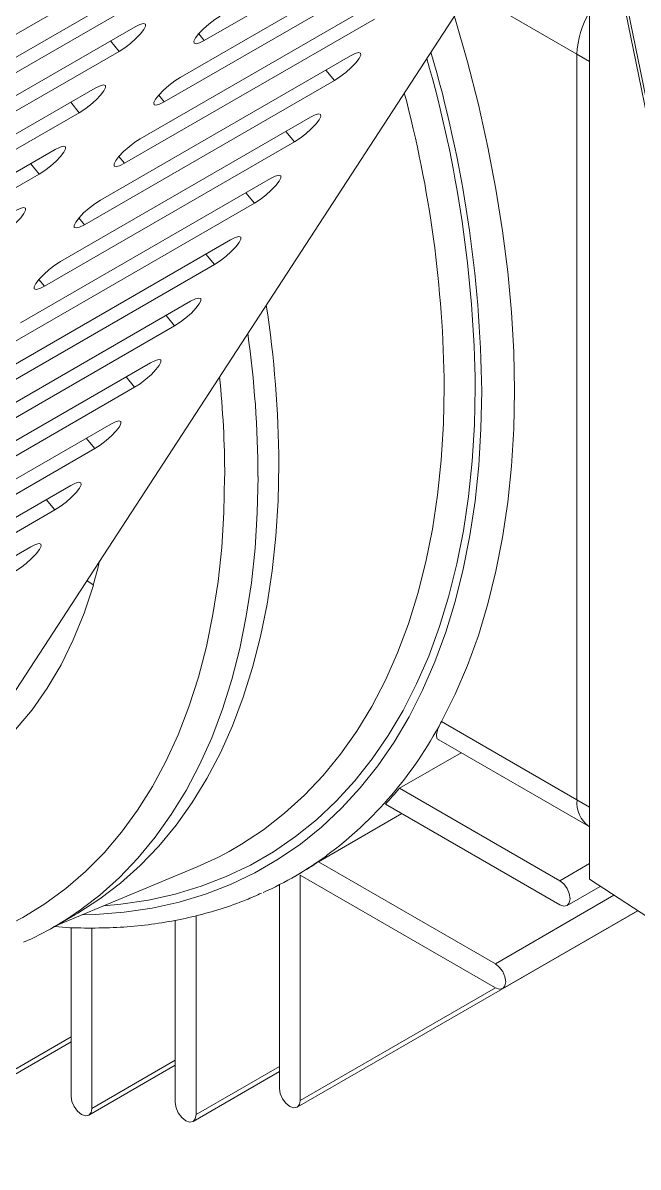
# Model space of a CAD drawing. Header units: millimetres. Extents: x 26816 to 90584, y 11074 to 56542.
# Drawn here: x 49348.6 to 49453, y 36782.5 to 36976.7 of the extents above; entities that cross this region are included whole.
import ezdxf

# ---------------------------------------------------------------- set-up
doc = ezdxf.new("R2010")
doc.units = ezdxf.units.MM
doc.layers.add('MAU_CAM', color=30, linetype='Continuous')

msp = doc.modelspace()

# ---------------------------------------------------------------- linework, layer by layer
at = {"layer": 'MAU_CAM', "linetype": 'Continuous', "lineweight": 0}
for p, q in [((49502.01, 37101.05), (49329.3, 36835.69)), ((49379.38, 36973.68), (49421.81, 36998.17)), ((49336.08, 36968.2), (49378.51, 36992.69)), ((49417.74, 36991.92), (49375.31, 36967.43)), ((49374.44, 36986.44), (49332.01, 36961.95)), ((49372.6, 36963.26), (49415.03, 36987.76)), ((49449.38, 36985.83), (49490.91, 36782.87)), ((49491.46, 36782.45), (49449.93, 36985.41)), ((49329.3, 36957.78), (49371.73, 36982.27)), ((49444.73, 36970.15), (49444.73, 36982.42)), ((49410.96, 36981.51), (49368.53, 36957.01)), ((49424.45, 36981.88), (49442.63, 36971.38)), ((49365.82, 36952.85), (49408.25, 36977.34)), ((49367.66, 36976.02), (49325.23, 36951.53)), ((49378.44, 36974.82), (49379.38, 36973.68)), ((49363.49, 36973.61), (49364.95, 36971.85)), ((49322.52, 36947.36), (49364.95, 36971.85)), ((49404.18, 36971.09), (49361.75, 36946.6)), ((49442.63, 36971.38), (49444.73, 36970.15)), ((49442.63, 36844.82), (49442.63, 36971.38)), ((49400.01, 36968.68), (49401.47, 36966.92)), ((49444.73, 36843.58), (49444.73, 36970.15)), ((49359.04, 36942.43), (49401.47, 36966.92)), ((49360.88, 36965.6), (49318.45, 36941.11)), ((49356.71, 36963.2), (49358.17, 36961.44)), ((49371.66, 36964.4), (49372.6, 36963.26)), ((49315.74, 36936.94), (49358.17, 36961.44)), ((49397.4, 36960.67), (49354.97, 36936.18)), ((49393.23, 36958.26), (49394.69, 36956.5)), ((49354.1, 36955.18), (49311.67, 36930.69)), ((49352.26, 36932.01), (49394.69, 36956.5)), ((49364.88, 36953.99), (49365.82, 36952.85)), ((49308.96, 36926.53), (49351.39, 36951.02)), ((49349.93, 36952.78), (49351.39, 36951.02)), ((49390.62, 36950.25), (49348.19, 36925.76)), ((49386.45, 36947.85), (49387.91, 36946.08)), ((49345.48, 36921.59), (49387.91, 36946.08)), ((49358.1, 36943.57), (49359.04, 36942.43)), ((49383.84, 36939.83), (49341.41, 36915.34)), ((49379.67, 36937.43), (49381.13, 36935.67)), ((49338.7, 36911.17), (49381.13, 36935.67)), ((49351.32, 36933.15), (49352.26, 36932.01)), ((49377.06, 36929.42), (49334.63, 36904.92)), ((49372.89, 36927.01), (49374.35, 36925.25)), ((49331.92, 36900.76), (49374.35, 36925.25)), ((49370.28, 36919), (49327.85, 36894.51)), ((49366.11, 36916.59), (49367.57, 36914.83)), ((49325.14, 36890.34), (49367.57, 36914.83)), ((49363.5, 36908.58), (49321.07, 36884.09)), ((49318.36, 36879.92), (49360.79, 36904.41)), ((49359.33, 36906.17), (49360.79, 36904.41)), ((49356.72, 36898.16), (49314.29, 36873.67)), ((49352.55, 36895.76), (49354.01, 36894)), ((49311.58, 36869.5), (49354.01, 36894)), ((49349.94, 36887.75), (49307.51, 36863.25)), ((49361.65, 36885.39), (49361.68, 36885.36)), ((49361.65, 36885.38), (49361.68, 36885.36)), ((49359.45, 36882.02), (49360.54, 36881.29)), ((49360.58, 36881.26), (49360.54, 36881.29)), ((49419.62, 36858.1), (49442.63, 36844.82)), ((49419.18, 36854.97), (49444.68, 36840.25)), ((49412.51, 36846.77), (49422.95, 36852.8)), ((49412.51, 36846.77), (49439.7, 36831.07)), ((49442.63, 36844.82), (49444.73, 36843.58)), ((49398.77, 36834.28), (49412.92, 36842.45)), ((49439.7, 36826.99), (49410.14, 36844.05)), ((49444.73, 36831.31), (49444.73, 36843.58)), ((49444.67, 36840.26), (49444.73, 36840.22)), ((49354.33, 36823.49), (49378.15, 36833.43)), ((49398.77, 36834.28), (49428.78, 36816.96)), ((49439.7, 36831.07), (49444.73, 36833.98)), ((49394.74, 36831.81), (49395.51, 36832.26)), ((49428.78, 36812.88), (49395.67, 36831.99)), ((49395.67, 36831.99), (49395.67, 36793.77)), ((49444.73, 36831.31), (49486.58, 36804.03)), ((49392.14, 36795.81), (49392.14, 36830.39)), ((49428.78, 36816.96), (49448.91, 36828.59)), ((49440.95, 36826.86), (49446.57, 36830.11)), ((49353.91, 36823.25), (49357.44, 36825.29)), ((49378, 36825.11), (49378, 36791.36)), ((49395.16, 36792.62), (49452.93, 36825.97)), ((49430.03, 36812.76), (49452.92, 36825.97)), ((49356.78, 36794.46), (49356.78, 36823.15)), ((49360.32, 36823.06), (49360.32, 36792.42)), ((49374.46, 36793.4), (49374.46, 36824.36)), ((49395.67, 36793.77), (49428.78, 36812.88)), ((49342.12, 36795.25), (49356.78, 36803.71)), ((49342.64, 36796.39), (49356.78, 36804.56)), ((49359.8, 36791.27), (49374.46, 36799.74)), ((49360.32, 36792.42), (49374.46, 36800.58)), ((49378, 36791.36), (49392.14, 36799.52)), ((49377.48, 36790.21), (49392.14, 36798.67))]:
    msp.add_line(p, q, dxfattribs=at)
at = {"layer": 'MAU_CAM', "linetype": 'Continuous', "lineweight": 0, "flags": 128}
for points in [[(49364.95, 36971.85), (49365.89, 36972.46), (49366.87, 36973.21), (49367.79, 36974.03), (49368.57, 36974.85), (49369.13, 36975.57), (49369.41, 36976.13), (49369.39, 36976.48), (49369.06, 36976.58), (49368.47, 36976.42), (49367.66, 36976.02)], [(49382.09, 36977.85), (49381.15, 36977.24), (49380.17, 36976.49), (49379.24, 36975.67), (49378.47, 36974.86), (49377.91, 36974.13), (49377.63, 36973.57), (49377.65, 36973.22), (49377.98, 36973.12), (49378.57, 36973.28), (49379.38, 36973.68)], [(49421.8, 36977.82), (49421.95, 36977.36), (49424.04, 36970.07), (49425.89, 36962.82), (49427.51, 36955.61), (49428.88, 36948.48), (49430.01, 36941.41), (49430.89, 36934.44), (49431.52, 36927.58), (49431.9, 36920.84), (49432.02, 36914.22), (49431.9, 36907.76), (49431.52, 36901.45), (49430.89, 36895.31), (49430.01, 36889.35), (49428.88, 36883.59), (49427.51, 36878.04), (49425.89, 36872.7), (49424.04, 36867.59), (49421.95, 36862.72), (49419.62, 36858.1)], [(49401.47, 36966.92), (49402.41, 36967.53), (49403.39, 36968.28), (49404.31, 36969.1), (49405.09, 36969.91), (49405.65, 36970.64), (49405.93, 36971.2), (49405.91, 36971.55), (49405.58, 36971.65), (49404.99, 36971.49), (49404.18, 36971.09)], [(49375.31, 36967.43), (49374.37, 36966.82), (49373.39, 36966.07), (49372.46, 36965.25), (49371.69, 36964.44), (49371.13, 36963.71), (49370.85, 36963.15), (49370.87, 36962.8), (49371.2, 36962.7), (49371.79, 36962.86), (49372.6, 36963.26)], [(49358.17, 36961.44), (49359.11, 36962.04), (49360.09, 36962.79), (49361.01, 36963.61), (49361.79, 36964.43), (49362.35, 36965.15), (49362.63, 36965.72), (49362.61, 36966.06), (49362.28, 36966.16), (49361.69, 36966), (49360.88, 36965.6)], [(49394.69, 36956.5), (49395.63, 36957.11), (49396.61, 36957.86), (49397.53, 36958.68), (49398.31, 36959.5), (49398.87, 36960.22), (49399.15, 36960.78), (49399.13, 36961.13), (49398.8, 36961.23), (49398.21, 36961.07), (49397.4, 36960.67)], [(49368.53, 36957.01), (49367.59, 36956.41), (49366.61, 36955.66), (49365.69, 36954.83), (49364.91, 36954.02), (49364.35, 36953.3), (49364.07, 36952.73), (49364.09, 36952.38), (49364.42, 36952.28), (49365.01, 36952.44), (49365.82, 36952.85)], [(49351.39, 36951.02), (49352.33, 36951.62), (49353.31, 36952.37), (49354.23, 36953.2), (49355.01, 36954.01), (49355.57, 36954.73), (49355.85, 36955.3), (49355.83, 36955.65), (49355.5, 36955.75), (49354.91, 36955.59), (49354.1, 36955.18)], [(49387.91, 36946.08), (49388.85, 36946.69), (49389.83, 36947.44), (49390.75, 36948.26), (49391.53, 36949.08), (49392.09, 36949.8), (49392.37, 36950.36), (49392.35, 36950.71), (49392.02, 36950.81), (49391.43, 36950.65), (49390.62, 36950.25)], [(49344.61, 36940.6), (49345.55, 36941.21), (49346.53, 36941.96), (49347.45, 36942.78), (49348.23, 36943.59), (49348.79, 36944.32), (49349.07, 36944.88), (49349.05, 36945.23), (49348.72, 36945.33), (49348.13, 36945.17), (49347.32, 36944.77)], [(49361.75, 36946.6), (49360.81, 36945.99), (49359.83, 36945.24), (49358.91, 36944.42), (49358.13, 36943.6), (49357.57, 36942.88), (49357.29, 36942.31), (49357.31, 36941.97), (49357.64, 36941.87), (49358.23, 36942.03), (49359.04, 36942.43)], [(49381.13, 36935.67), (49382.07, 36936.27), (49383.05, 36937.02), (49383.97, 36937.85), (49384.75, 36938.66), (49385.31, 36939.38), (49385.59, 36939.95), (49385.57, 36940.3), (49385.24, 36940.4), (49384.65, 36940.24), (49383.84, 36939.83)], [(49354.97, 36936.18), (49354.03, 36935.57), (49353.05, 36934.82), (49352.13, 36934), (49351.35, 36933.18), (49350.79, 36932.46), (49350.51, 36931.9), (49350.53, 36931.55), (49350.86, 36931.45), (49351.45, 36931.61), (49352.26, 36932.01)], [(49374.35, 36925.25), (49375.29, 36925.86), (49376.27, 36926.61), (49377.19, 36927.43), (49377.97, 36928.24), (49378.53, 36928.97), (49378.81, 36929.53), (49378.79, 36929.88), (49378.46, 36929.98), (49377.87, 36929.82), (49377.06, 36929.42)], [(49367.57, 36914.83), (49368.51, 36915.44), (49369.49, 36916.19), (49370.41, 36917.01), (49371.19, 36917.82), (49371.75, 36918.55), (49372.03, 36919.11), (49372.01, 36919.46), (49371.68, 36919.56), (49371.09, 36919.4), (49370.28, 36919)], [(49426.47, 36914.17), (49426.34, 36907.79), (49425.96, 36901.56), (49425.34, 36895.51), (49424.46, 36889.64), (49423.34, 36883.97), (49421.98, 36878.49), (49420.37, 36873.24), (49418.52, 36868.21), (49416.44, 36863.43), (49414.13, 36858.88), (49411.59, 36854.6), (49408.84, 36850.58), (49405.86, 36846.83), (49402.68, 36843.36), (49399.29, 36840.18), (49395.71, 36837.29), (49391.94, 36834.71), (49387.99, 36832.42), (49383.86, 36830.45), (49379.57, 36828.79), (49375.12, 36827.45), (49370.53, 36826.42), (49365.8, 36825.72), (49360.94, 36825.34), (49358.6, 36825.28)], [(49425.35, 36914.77), (49425.23, 36908.44), (49424.85, 36902.27), (49424.23, 36896.27), (49423.37, 36890.45), (49422.25, 36884.83), (49420.9, 36879.4), (49419.31, 36874.2), (49417.48, 36869.21), (49415.41, 36864.47), (49413.12, 36859.96), (49410.61, 36855.71), (49407.87, 36851.73), (49404.92, 36848.01), (49401.77, 36844.57), (49398.41, 36841.42), (49394.86, 36838.56), (49391.12, 36835.99), (49387.2, 36833.73), (49383.11, 36831.78), (49378.86, 36830.13), (49374.45, 36828.8), (49369.9, 36827.79), (49365.21, 36827.09), (49362.31, 36826.82)], [(49420.1, 36914.87), (49419.98, 36908.6), (49419.6, 36902.48), (49418.98, 36896.53), (49418.11, 36890.77), (49416.99, 36885.2), (49415.63, 36879.84), (49414.02, 36874.69), (49412.18, 36869.77), (49410.11, 36865.09), (49407.8, 36860.66), (49405.27, 36856.48), (49402.52, 36852.57), (49399.56, 36848.93), (49396.39, 36845.57), (49393.02, 36842.51), (49389.45, 36839.73), (49385.7, 36837.26), (49383.6, 36836.05)], [(49360.79, 36904.41), (49361.73, 36905.02), (49362.71, 36905.77), (49363.63, 36906.59), (49364.41, 36907.41), (49364.97, 36908.13), (49365.25, 36908.69), (49365.23, 36909.04), (49364.9, 36909.14), (49364.31, 36908.98), (49363.5, 36908.58)], [(49392.03, 36901.75), (49391.9, 36895.57), (49391.53, 36889.54), (49390.91, 36883.69), (49390.05, 36878.02), (49388.94, 36872.54), (49387.59, 36867.26), (49386, 36862.2), (49384.17, 36857.37), (49382.11, 36852.77), (49379.83, 36848.42), (49377.32, 36844.33), (49374.59, 36840.5), (49371.66, 36836.94), (49368.51, 36833.66), (49365.17, 36830.67), (49361.64, 36827.97), (49357.92, 36825.57), (49357.44, 36825.29)], [(49382.84, 36899.71), (49382.72, 36893.59), (49382.35, 36887.63), (49381.72, 36881.84), (49380.85, 36876.23), (49379.74, 36870.81), (49378.38, 36865.6), (49376.78, 36860.61), (49374.95, 36855.85), (49372.88, 36851.33), (49370.59, 36847.06), (49368.07, 36843.04), (49365.33, 36839.29), (49362.38, 36835.82), (49359.23, 36832.63), (49355.88, 36829.73), (49352.34, 36827.12), (49348.61, 36824.82), (49344.71, 36822.82)], [(49354.01, 36894), (49354.95, 36894.6), (49355.93, 36895.35), (49356.85, 36896.18), (49357.63, 36896.99), (49358.19, 36897.71), (49358.47, 36898.28), (49358.45, 36898.63), (49358.12, 36898.72), (49357.53, 36898.57), (49356.72, 36898.16)], [(49388.5, 36899.71), (49388.38, 36893.53), (49388.01, 36887.51), (49387.39, 36881.65), (49386.52, 36875.98), (49385.41, 36870.5), (49384.06, 36865.22), (49382.47, 36860.17), (49380.64, 36855.33), (49378.58, 36850.74), (49376.3, 36846.39), (49373.79, 36842.29), (49371.07, 36838.46), (49368.13, 36834.9), (49364.99, 36831.63), (49361.64, 36828.63), (49358.91, 36826.51)], [(49347.23, 36883.58), (49348.17, 36884.18), (49349.15, 36884.94), (49350.07, 36885.76), (49350.85, 36886.57), (49351.41, 36887.29), (49351.69, 36887.86), (49351.67, 36888.21), (49351.34, 36888.31), (49350.75, 36888.15), (49349.94, 36887.75)], [(49360.58, 36881.26), (49359, 36876.49), (49357.16, 36871.98), (49355.07, 36867.73), (49352.73, 36863.77), (49350.15, 36860.1), (49347.34, 36856.72), (49344.29, 36853.66), (49341.03, 36850.92), (49337.71, 36848.6)], [(49383.6, 36836.05), (49381.77, 36835.09), (49378.15, 36833.43)], [(49439.7, 36831.07), (49440.38, 36830.53), (49440.95, 36829.75), (49441.33, 36828.87), (49441.47, 36828.01), (49441.33, 36827.31), (49440.95, 36826.86), (49440.38, 36826.75), (49439.7, 36826.99)], [(49428.78, 36816.96), (49429.45, 36816.42), (49430.03, 36815.64), (49430.41, 36814.76), (49430.54, 36813.9), (49430.41, 36813.2), (49430.03, 36812.76), (49429.45, 36812.65), (49428.78, 36812.88)], [(49395.67, 36793.77), (49395.54, 36793.06), (49395.16, 36792.62), (49394.58, 36792.51), (49393.91, 36792.75), (49393.23, 36793.29), (49392.66, 36794.06), (49392.27, 36794.95), (49392.14, 36795.81)], [(49360.32, 36792.42), (49360.18, 36791.71), (49359.8, 36791.27), (49359.23, 36791.16), (49358.55, 36791.4), (49357.87, 36791.94), (49357.3, 36792.72), (49356.92, 36793.6), (49356.78, 36794.46)], [(49378, 36791.36), (49377.86, 36790.65), (49377.48, 36790.21), (49376.9, 36790.1), (49376.23, 36790.33), (49375.55, 36790.88), (49374.98, 36791.65), (49374.59, 36792.54), (49374.46, 36793.4)]]:
    msp.add_lwpolyline(points, dxfattribs=at)
at = {"layer": 'MAU_CAM', "linetype": 'Continuous', "lineweight": 0}
for centre, radius, start, end in [((49457.44, 36970.77), 14.83, 149.0195, 177.6485), ((49214.83, 36912.36), 210.54, 0.6544, 16.0713), ((49213.53, 36911.69), 212.95, 0.665, 16.3752), ((49217.45, 36912.83), 202.66, 0.5768, 14.8606), ((49211.01, 36901.07), 181.02, 0.2163, 8.8099), ((49210.17, 36899.18), 178.33, 0.1703, 7.9957), ((49214.2, 36899.43), 168.65, 0.0968, 5.8478), ((49280.1, 36905.04), 83.86, 343.5516, 346.4507), ((49360.19, 36889.23), 67.09, 306.5337, 332.3554), ((49360.78, 36889.34), 66.99, 317.4666, 320.5475), ((49447.65, 36844.33), 5.04, 174.4243, 233.7906), ((49364.66, 36883.91), 60.16, 294.2387, 306.1266), ((49365.47, 36884.29), 60.08, 299.9982, 303.6632), ((49326, 36871.59), 55.82, 294.0301, 306.124)]:
    msp.add_arc(centre, radius, start, end, dxfattribs=at)
for points, knots in [([(49419.18, 36854.99), (49419.16, 36855), (49418.95, 36855.05), (49418.81, 36855.41), (49418.79, 36856.08), (49419.05, 36856.98), (49419.43, 36857.73), (49419.62, 36858.1)], [0, 0, 0, 0, 0.028321, 0.267994, 0.514591, 0.761148, 1, 1, 1, 1]), ([(49353.85, 36823.29), (49353.93, 36823.29), (49355.69, 36823.1), (49359.06, 36823.01), (49363.93, 36823.05), (49368.69, 36823.42), (49373.34, 36824.07), (49377.86, 36825.02), (49382.24, 36826.26), (49386, 36827.56), (49388.23, 36828.57), (49389.1, 36828.97)], [0, 0, 0, 0, 0.0061696, 0.1372222, 0.2680079, 0.3984935, 0.528656, 0.6584871, 0.787997, 0.9172161, 1, 1, 1, 1])]:
    msp.add_open_spline(points, degree=3, knots=knots, dxfattribs=at)

doc.saveas('drawing.dxf')
